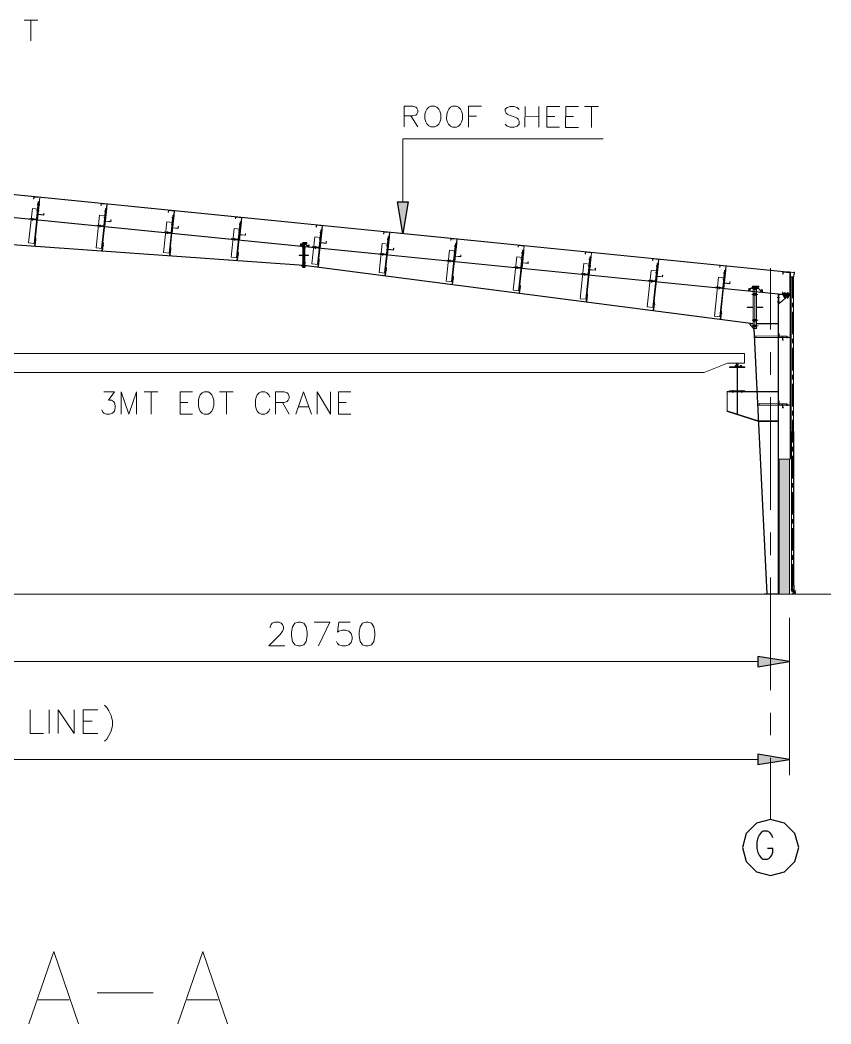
# Model space of a CAD drawing. Header units: millimetres. Extents: x 21 to 390, y 5 to 288.
# Drawn here: x 203.57 to 236.73, y 229.39 to 270.44 of the extents above; entities that cross this region are included whole.
import ezdxf

# ---------------------------------------------------------------- set-up
doc = ezdxf.new("R2010")
doc.units = ezdxf.units.MM
doc.header["$MEASUREMENT"] = 0
doc.layers.get('0').update_dxf_attribs({"linetype": 'CONTINUOUS'})

msp = doc.modelspace()

# ---------------------------------------------------------------- hatches: boundary and pattern name
for color, points in [(3, [(219.44, 263.004), (219.225, 261.714), (219.01, 263.004)]), (1, [(234.594, 252.499), (235.052, 252.499), (235.052, 246.962), (234.594, 246.962)]), (3, [(233.744, 244.417), (233.744, 243.987), (235.035, 244.202)]), (3, [(233.744, 240.421), (233.744, 239.991), (235.035, 240.206)])]:
    msp.add_hatch(color=color).paths.add_polyline_path(points)

# ---------------------------------------------------------------- linework, layer by layer
at = {"color": 2, "linetype": 'Continuous', "lineweight": 15}
for p, q in [((203.728, 270.437), (204.296, 270.435)), ((204.012, 270.436), (204.01, 269.584)), ((224.217, 266.055), (224.22, 266.907)), ((224.787, 266.905), (224.785, 266.053)), ((226.653, 266.9), (227.22, 266.898)), ((226.936, 266.899), (226.934, 266.047)), ((219.555, 266.515), (219.838, 266.068)), ((221.907, 266.508), (222.231, 266.507)), ((224.218, 266.501), (224.786, 266.5)), ((225.11, 266.499), (225.435, 266.498)), ((225.881, 266.496), (226.205, 266.495)), ((225.109, 266.053), (225.636, 266.051)), ((225.88, 266.05), (226.407, 266.049)), ((208.646, 255.238), (209.199, 255.238)), ((208.923, 255.238), (208.923, 254.316)), ((211.727, 255.238), (212.28, 255.238)), ((212.004, 255.238), (212.004, 254.316)), ((210.108, 254.799), (210.424, 254.799)), ((214.295, 254.799), (214.571, 254.316)), ((214.966, 254.624), (215.361, 254.624)), ((216.585, 254.799), (216.901, 254.799)), ((210.108, 254.316), (210.621, 254.316)), ((216.585, 254.316), (217.099, 254.316))]:
    msp.add_line(p, q, dxfattribs=at)
at = {"color": 3, "linetype": 'Continuous', "lineweight": 5}
for p, q in [((219.225, 263.004), (219.225, 265.575)), ((219.225, 265.575), (227.421, 265.575)), ((215.024, 261.193), (215.025, 261.221)), ((215.135, 261.182), (215.024, 261.193)), ((215.025, 261.221), (215.122, 261.307)), ((215.122, 261.307), (215.137, 261.307)), ((215.137, 261.307), (215.135, 261.182)), ((215.212, 261.307), (215.211, 261.175)), ((215.211, 261.175), (215.321, 261.164)), ((215.227, 261.307), (215.212, 261.307)), ((215.322, 261.191), (215.227, 261.307)), ((215.321, 261.164), (215.322, 261.191)), ((233.366, 259.385), (233.532, 259.534)), ((233.532, 259.534), (233.557, 259.534)), ((233.557, 259.534), (233.557, 259.34)), ((233.712, 259.534), (233.687, 259.534)), ((233.687, 259.534), (233.687, 259.327)), ((233.877, 259.334), (233.712, 259.534)), ((233.366, 259.359), (233.366, 259.385)), ((233.557, 259.34), (233.366, 259.359)), ((233.687, 259.327), (233.877, 259.308)), ((233.877, 259.308), (233.877, 259.334)), ((234.536, 259.088), (234.628, 259.088)), ((234.569, 259.077), (234.59, 259.098)), ((234.59, 259.077), (234.599, 259.098)), ((234.536, 258.911), (234.628, 258.911)), ((234.569, 258.9), (234.59, 258.922)), ((234.59, 258.9), (234.599, 258.922)), ((234.575, 258.03), (233.686, 258.03)), ((234.575, 258.016), (233.686, 258.016)), ((232.795, 256.26), (232.795, 256.255)), ((232.795, 256.255), (233.009, 256.255)), ((232.802, 256.268), (232.862, 256.275)), ((232.862, 256.368), (232.862, 256.389)), ((232.862, 256.275), (232.89, 256.313)), ((232.867, 256.324), (232.89, 256.36)), ((232.883, 256.41), (232.921, 256.41)), ((232.89, 256.313), (232.89, 256.324)), ((232.914, 256.324), (232.937, 256.36)), ((232.914, 256.313), (232.914, 256.324)), ((232.914, 256.275), (232.942, 256.313)), ((232.942, 256.389), (232.942, 256.368)), ((232.942, 256.268), (233.002, 256.275)), ((233.009, 256.255), (233.009, 256.26)), ((235.035, 245.989), (235.035, 243.557)), ((235.035, 245.989), (235.035, 239.561)), ((198.078, 244.202), (233.744, 244.202)), ((233.744, 240.206), (159.831, 240.206))]:
    msp.add_line(p, q, dxfattribs=at)
at = {"color": 5, "linetype": 'Continuous', "lineweight": 5}
for p, q in [((235.069, 260.13), (196.788, 263.958)), ((235.084, 260.113), (196.788, 263.943)), ((235.069, 252.486), (235.069, 260.13)), ((235.084, 252.486), (235.084, 260.113))]:
    msp.add_line(p, q, dxfattribs=at)
at = {"color": 6, "linetype": 'Continuous', "lineweight": 5}
for p, q in [((234.575, 259.238), (196.788, 263.017)), ((215.173, 260.42), (197.241, 261.674)), ((233.557, 258.028), (215.173, 260.42)), ((215.174, 260.463), (215.174, 260.463)), ((234.574, 246.975), (234.575, 259.238)), ((233.621, 258.081), (233.622, 258.081))]:
    msp.add_line(p, q, dxfattribs=at)
at = {"color": 7, "linetype": 'Continuous', "lineweight": 5}
for p, q in [((234.59, 259.222), (196.788, 263.002)), ((215.173, 260.406), (197.241, 261.659)), ((204.156, 261.428), (204.231, 261.42)), ((206.915, 261.23), (206.99, 261.222)), ((209.674, 261.035), (209.749, 261.028)), ((212.434, 260.848), (212.509, 260.841)), ((215.137, 260.47), (215.137, 260.47)), ((233.557, 258.016), (215.173, 260.406)), ((215.744, 260.574), (215.82, 260.567)), ((218.488, 260.221), (218.563, 260.213)), ((221.23, 259.862), (221.306, 259.854)), ((235.213, 260.107), (235.213, 260.113)), ((235.213, 260.106), (235.219, 260.107)), ((235.214, 260.125), (235.219, 260.126)), ((235.214, 260.119), (235.214, 260.125)), ((235.214, 260.119), (235.235, 260.119)), ((235.216, 260.126), (235.232, 260.126)), ((235.216, 260.106), (235.232, 260.106)), ((235.219, 260.125), (235.229, 260.126)), ((235.219, 260.107), (235.219, 260.125)), ((235.219, 260.106), (235.229, 260.107)), ((235.219, 260.104), (235.225, 260.106)), ((235.219, 260.105), (235.22, 260.106)), ((235.219, 260.102), (235.228, 260.106)), ((235.219, 260.106), (235.22, 260.106)), ((235.219, 260.104), (235.22, 260.105)), ((235.219, 260.1), (235.228, 260.104)), ((235.219, 260.103), (235.22, 260.104)), ((235.219, 260.102), (235.22, 260.103)), ((235.219, 260.101), (235.22, 260.102)), ((235.219, 260.098), (235.228, 260.102)), ((235.219, 260.1), (235.22, 260.101)), ((235.219, 260.099), (235.22, 260.1)), ((235.219, 260.096), (235.228, 260.1)), ((235.219, 260.098), (235.22, 260.099)), ((235.219, 260.098), (235.22, 260.098)), ((235.219, 260.096), (235.22, 260.098)), ((235.219, 260.094), (235.228, 260.098)), ((235.219, 260.096), (235.22, 260.096)), ((235.219, 260.094), (235.22, 260.096)), ((235.22, 260.103), (235.228, 260.106)), ((235.22, 260.105), (235.223, 260.106)), ((235.22, 260.101), (235.229, 260.105)), ((235.22, 260.099), (235.229, 260.103)), ((235.22, 260.098), (235.229, 260.101)), ((235.22, 260.096), (235.229, 260.099)), ((235.221, 260.094), (235.229, 260.097)), ((235.223, 260.094), (235.228, 260.096)), ((235.226, 260.094), (235.229, 260.096)), ((235.228, 260.105), (235.229, 260.106)), ((235.228, 260.106), (235.229, 260.106)), ((235.228, 260.104), (235.229, 260.105)), ((235.228, 260.103), (235.229, 260.104)), ((235.228, 260.102), (235.229, 260.103)), ((235.228, 260.101), (235.229, 260.102)), ((235.228, 260.1), (235.229, 260.101)), ((235.228, 260.099), (235.229, 260.1)), ((235.228, 260.098), (235.229, 260.099)), ((235.228, 260.097), (235.229, 260.098)), ((235.228, 260.096), (235.229, 260.097)), ((235.228, 260.096), (235.229, 260.096)), ((235.228, 260.094), (235.229, 260.096)), ((235.229, 260.125), (235.235, 260.126)), ((235.229, 260.107), (235.229, 260.125)), ((235.229, 260.106), (235.235, 260.107)), ((235.235, 260.119), (235.235, 260.125)), ((235.235, 260.107), (235.235, 260.113)), ((223.972, 259.493), (224.047, 259.485)), ((226.716, 259.149), (226.792, 259.141)), ((234.59, 246.975), (234.59, 259.222)), ((234.599, 259.186), (234.625, 259.213)), ((229.462, 258.815), (229.537, 258.808)), ((232.202, 258.435), (232.277, 258.427)), ((233.557, 258.094), (233.557, 258.094)), ((233.67, 257.463), (233.67, 257.445)), ((232.492, 254.43), (232.492, 255.228)), ((232.721, 255.199), (232.721, 255.299)), ((233.083, 255.199), (233.082, 255.299)), ((233.801, 254.699), (233.801, 254.68)), ((153.362, 246.956), (236.731, 246.956)), ((234.634, 246.975), (234.015, 246.975)), ((234.015, 246.956), (234.015, 246.975)), ((234.18, 246.956), (234.196, 246.975)), ((234.188, 246.941), (234.188, 246.986)), ((234.332, 246.956), (234.348, 246.975)), ((234.34, 246.941), (234.34, 246.986)), ((234.634, 246.956), (234.634, 246.975))]:
    msp.add_line(p, q, dxfattribs=at)
at = {"color": 40, "linetype": 'Continuous', "lineweight": 25}
for p, q in [((204.267, 262.911), (204.369, 262.901)), ((204.09, 262.342), (204.08, 262.244)), ((204.242, 262.657), (204.343, 262.647)), ((206.993, 262.382), (207.094, 262.371)), ((207.019, 262.636), (207.12, 262.626)), ((209.77, 262.361), (209.871, 262.35)), ((206.841, 262.067), (206.831, 261.969)), ((209.744, 262.107), (209.845, 262.096)), ((212.521, 262.086), (212.622, 262.075)), ((209.592, 261.792), (209.582, 261.694)), ((212.343, 261.516), (212.333, 261.419)), ((212.495, 261.831), (212.596, 261.821)), ((215.8, 261.501), (215.901, 261.491)), ((215.826, 261.755), (215.927, 261.745)), ((215.648, 261.186), (215.638, 261.088)), ((218.551, 261.226), (218.652, 261.215)), ((218.577, 261.48), (218.678, 261.47)), ((221.328, 261.205), (221.429, 261.194)), ((218.399, 260.911), (218.389, 260.813)), ((221.302, 260.951), (221.403, 260.94)), ((224.053, 260.675), (224.154, 260.665)), ((224.079, 260.93), (224.18, 260.919)), ((221.15, 260.636), (221.14, 260.538)), ((223.901, 260.361), (223.891, 260.263)), ((226.804, 260.4), (226.905, 260.39)), ((226.83, 260.654), (226.931, 260.644)), ((229.581, 260.379), (229.682, 260.369)), ((226.652, 260.085), (226.642, 259.988)), ((229.555, 260.125), (229.657, 260.115)), ((232.332, 260.104), (232.433, 260.094)), ((229.403, 259.81), (229.393, 259.712)), ((232.154, 259.535), (232.144, 259.437)), ((232.306, 259.85), (232.408, 259.84)), ((234.905, 259.26), (234.896, 259.162)), ((234.559, 257.562), (234.616, 257.562)), ((234.733, 257.507), (234.733, 257.429)), ((234.927, 257.507), (234.927, 257.429)), ((234.559, 254.797), (234.616, 254.797)), ((234.733, 254.742), (234.733, 254.665)), ((234.927, 254.742), (234.927, 254.665))]:
    msp.add_line(p, q, dxfattribs=at)
at = {"color": 1, "linetype": 'Continuous', "lineweight": 5}
for p, q in [((204.311, 262.876), (204.342, 262.934)), ((204.056, 262.285), (204.115, 262.321)), ((204.285, 262.622), (204.316, 262.68)), ((207.036, 262.347), (207.067, 262.405)), ((207.062, 262.601), (207.093, 262.659)), ((209.813, 262.326), (209.844, 262.384)), ((206.808, 262.01), (206.866, 262.046)), ((209.787, 262.072), (209.818, 262.129)), ((212.564, 262.051), (212.595, 262.108)), ((209.559, 261.735), (209.617, 261.771)), ((212.31, 261.46), (212.368, 261.495)), ((212.538, 261.796), (212.569, 261.854)), ((215.843, 261.466), (215.874, 261.524)), ((215.869, 261.72), (215.9, 261.778)), ((218.62, 261.445), (218.651, 261.503)), ((204.178, 261.394), (204.209, 261.454)), ((204.178, 261.394), (204.209, 261.454)), ((206.937, 261.196), (206.968, 261.256)), ((206.937, 261.196), (206.968, 261.256)), ((215.615, 261.129), (215.673, 261.165)), ((218.594, 261.191), (218.625, 261.249)), ((221.371, 261.17), (221.402, 261.228)), ((209.696, 261.001), (209.727, 261.061)), ((209.696, 261.001), (209.727, 261.061)), ((212.456, 260.814), (212.487, 260.874)), ((212.456, 260.814), (212.487, 260.874)), ((218.366, 260.854), (218.424, 260.89)), ((221.346, 260.916), (221.377, 260.974)), ((224.097, 260.641), (224.128, 260.698)), ((224.122, 260.895), (224.153, 260.953)), ((226.873, 260.62), (226.904, 260.677)), ((215.766, 260.541), (215.798, 260.601)), ((215.766, 260.541), (215.798, 260.601)), ((221.117, 260.579), (221.175, 260.615)), ((223.868, 260.304), (223.926, 260.34)), ((226.848, 260.365), (226.879, 260.423)), ((229.625, 260.344), (229.656, 260.402)), ((218.51, 260.187), (218.541, 260.247)), ((218.51, 260.187), (218.541, 260.247)), ((221.252, 259.828), (221.284, 259.888)), ((221.252, 259.828), (221.284, 259.888)), ((226.619, 260.029), (226.677, 260.064)), ((229.599, 260.09), (229.63, 260.148)), ((232.35, 259.815), (232.381, 259.873)), ((232.376, 260.069), (232.407, 260.127)), ((235.109, 259.941), (235.114, 247.308)), ((235.202, 259.941), (235.208, 247.308)), ((223.994, 259.459), (224.025, 259.519)), ((223.994, 259.459), (224.025, 259.519)), ((229.37, 259.754), (229.428, 259.789)), ((232.121, 259.478), (232.18, 259.514)), ((226.738, 259.115), (226.77, 259.175)), ((226.738, 259.115), (226.77, 259.175)), ((234.872, 259.203), (234.931, 259.239)), ((229.483, 258.781), (229.515, 258.841)), ((229.483, 258.781), (229.515, 258.841)), ((232.224, 258.401), (232.255, 258.461)), ((232.224, 258.401), (232.255, 258.461)), ((233.663, 257.457), (233.678, 257.451)), ((233.663, 257.457), (233.678, 257.451)), ((234.59, 257.546), (234.602, 257.578)), ((234.712, 257.452), (234.754, 257.471)), ((234.906, 257.452), (234.948, 257.471)), ((233.793, 254.693), (233.808, 254.686)), ((233.793, 254.693), (233.808, 254.686)), ((234.59, 254.781), (234.602, 254.813)), ((234.712, 254.687), (234.754, 254.706)), ((234.906, 254.687), (234.948, 254.706))]:
    msp.add_line(p, q, dxfattribs=at)
at = {"color": 13, "linetype": 'Continuous', "lineweight": 5, "true_color": 0xdd6e6e}
for p, q in [((204.294, 262.711), (204.143, 261.302)), ((207.045, 262.436), (206.902, 261.104)), ((209.796, 262.161), (209.661, 260.909)), ((212.547, 261.885), (212.421, 260.722)), ((215.852, 261.555), (215.732, 260.449)), ((218.603, 261.28), (218.475, 260.095)), ((221.355, 261.005), (221.218, 259.736)), ((224.106, 260.729), (223.959, 259.367)), ((226.857, 260.454), (226.703, 259.023)), ((229.608, 260.179), (229.449, 258.689)), ((232.359, 259.904), (232.189, 258.309)), ((234.943, 257.459), (233.666, 257.463)), ((234.943, 254.694), (233.797, 254.699))]:
    msp.add_line(p, q, dxfattribs=at)
at = {"color": 8, "linetype": 'Continuous', "lineweight": 5}
for p, q in [((204.261, 262.136), (204.263, 262.156)), ((207.012, 261.861), (207.014, 261.881)), ((209.763, 261.586), (209.765, 261.606)), ((212.514, 261.311), (212.516, 261.331)), ((215.819, 260.98), (215.821, 261.001)), ((218.57, 260.705), (218.572, 260.725)), ((221.321, 260.43), (221.324, 260.45)), ((224.073, 260.155), (224.075, 260.175)), ((226.824, 259.88), (226.826, 259.9)), ((229.575, 259.605), (229.577, 259.625)), ((232.326, 259.33), (232.328, 259.35)), ((235.077, 259.055), (235.079, 259.075)), ((234.637, 257.453), (234.646, 257.453)), ((234.637, 254.689), (234.646, 254.689))]:
    msp.add_line(p, q, dxfattribs=at)
at = {"color": 4, "linetype": 'Continuous', "lineweight": 5}
for p, q in [((204.178, 261.394), (204.209, 261.454)), ((206.937, 261.196), (206.968, 261.256)), ((209.696, 261.001), (209.727, 261.061)), ((212.456, 260.814), (212.487, 260.874)), ((215.766, 260.541), (215.798, 260.601)), ((218.51, 260.187), (218.541, 260.247)), ((221.252, 259.828), (221.284, 259.888)), ((223.994, 259.459), (224.025, 259.519)), ((226.738, 259.115), (226.77, 259.175)), ((229.483, 258.781), (229.515, 258.841)), ((232.224, 258.401), (232.255, 258.461)), ((233.663, 257.457), (233.678, 257.451)), ((232.696, 255.27), (232.747, 255.228)), ((233.108, 255.228), (233.057, 255.27)), ((233.793, 254.693), (233.808, 254.686))]:
    msp.add_line(p, q, dxfattribs=at)
at = {"color": 1, "linetype": 'Continuous', "lineweight": 9}
for p, q in [((215.245, 261.261), (215.104, 261.261)), ((215.245, 261.126), (215.104, 261.126)), ((215.137, 261.241), (215.212, 261.28)), ((215.137, 261.106), (215.212, 261.145)), ((215.249, 260.51), (215.107, 260.51)), ((215.249, 260.374), (215.107, 260.374)), ((215.137, 260.49), (215.212, 260.529)), ((215.137, 260.355), (215.212, 260.394)), ((233.744, 259.454), (233.5, 259.454)), ((233.744, 259.221), (233.5, 259.221)), ((233.75, 258.161), (233.507, 258.161)), ((233.75, 257.929), (233.507, 257.929))]:
    msp.add_line(p, q, dxfattribs=at)
at = {"color": 2, "linetype": 'Continuous', "lineweight": 5}
for p, q in [((215.212, 260.314), (215.212, 261.321)), ((233.686, 257.826), (233.687, 259.557)), ((204.76, 241.266), (204.76, 242.233)), ((206.142, 241.773), (206.511, 241.773)), ((206.142, 241.266), (206.741, 241.266))]:
    msp.add_line(p, q, dxfattribs=at)
at = {"color": 8, "linetype": 'Continuous', "lineweight": 9}
for p, q in [((234.264, 257.777), (234.264, 260.295)), ((234.264, 255.933), (234.264, 256.855)), ((234.264, 250.404), (234.264, 255.012)), ((234.264, 248.56), (234.264, 249.482)), ((234.264, 243.031), (234.264, 247.639)), ((234.264, 241.188), (234.264, 242.109)), ((234.264, 237.747), (234.264, 240.266))]:
    msp.add_line(p, q, dxfattribs=at)
at = {"color": 2, "linetype": 'Continuous', "lineweight": 9}
for p, q in [((235.177, 260.117), (234.966, 260.162)), ((235.177, 260.116), (234.966, 260.161)), ((235.177, 260.117), (235.24, 260.117)), ((235.177, 260.116), (235.24, 260.116))]:
    msp.add_line(p, q, dxfattribs=at)
at = {"color": 142, "linetype": 'Continuous', "lineweight": 5, "true_color": 0x00a5dd}
for p, q in [((235.111, 259.941), (235.116, 247.308)), ((235.199, 259.941), (235.205, 247.308))]:
    msp.add_line(p, q, dxfattribs=at)
at = {"color": 254, "linetype": 'Continuous', "lineweight": 5, "true_color": 0xdcdcdc}
for p, q in [((235.156, 259.941), (235.156, 259.062)), ((235.156, 258.878), (235.156, 258.693)), ((235.156, 258.509), (235.157, 257.587)), ((235.157, 257.403), (235.157, 257.219)), ((235.157, 257.034), (235.157, 256.113)), ((235.157, 255.928), (235.157, 255.744)), ((235.157, 255.56), (235.158, 254.638)), ((235.158, 254.454), (235.158, 254.269)), ((235.158, 254.085), (235.158, 253.164)), ((235.159, 252.979), (235.159, 252.795)), ((235.159, 252.611), (235.159, 251.689)), ((235.159, 251.505), (235.159, 251.32)), ((235.159, 251.136), (235.16, 250.214)), ((235.16, 250.03), (235.16, 249.846)), ((235.16, 249.661), (235.16, 248.74)), ((235.16, 248.556), (235.16, 248.371)), ((235.161, 248.187), (235.161, 247.308))]:
    msp.add_line(p, q, dxfattribs=at)
at = {"color": 7, "linetype": 'Continuous', "lineweight": 9}
for p, q in [((235.213, 260.113), (235.235, 260.113)), ((235.219, 260.094), (235.228, 260.094)), ((235.219, 260.094), (235.219, 260.094)), ((233.595, 257.826), (234.119, 246.975))]:
    msp.add_line(p, q, dxfattribs=at)
at = {"color": 7, "linetype": 'Continuous', "lineweight": 25}
for p, q in [((234.788, 259.259), (234.817, 259.264)), ((234.788, 259.225), (234.788, 259.259)), ((234.788, 259.155), (234.788, 259.189)), ((234.788, 259.15), (234.817, 259.155)), ((234.803, 259.264), (234.89, 259.264)), ((234.803, 259.15), (234.89, 259.15)), ((234.817, 259.259), (234.875, 259.264)), ((234.817, 259.259), (234.817, 259.155)), ((234.817, 259.15), (234.875, 259.155)), ((234.817, 259.137), (234.853, 259.15)), ((234.817, 259.147), (234.817, 259.15)), ((234.817, 259.147), (234.825, 259.15)), ((234.817, 259.144), (234.822, 259.147)), ((234.817, 259.127), (234.87, 259.146)), ((234.817, 259.137), (234.822, 259.144)), ((234.817, 259.134), (234.822, 259.137)), ((234.817, 259.116), (234.87, 259.136)), ((234.817, 259.127), (234.822, 259.134)), ((234.817, 259.123), (234.822, 259.127)), ((234.817, 259.106), (234.87, 259.126)), ((234.817, 259.116), (234.822, 259.123)), ((234.817, 259.113), (234.822, 259.116)), ((234.817, 259.106), (234.822, 259.113)), ((234.817, 259.103), (234.822, 259.106)), ((234.822, 259.144), (234.839, 259.15)), ((234.822, 259.134), (234.867, 259.15)), ((234.822, 259.123), (234.875, 259.143)), ((234.822, 259.113), (234.875, 259.133)), ((234.822, 259.103), (234.875, 259.122)), ((234.822, 259.103), (234.87, 259.105)), ((234.822, 259.098), (234.846, 259.103)), ((234.838, 259.104), (234.87, 259.116)), ((234.846, 259.098), (234.87, 259.105)), ((234.854, 259.104), (234.875, 259.112)), ((234.87, 259.146), (234.873, 259.15)), ((234.87, 259.143), (234.875, 259.146)), ((234.87, 259.136), (234.875, 259.143)), ((234.87, 259.133), (234.875, 259.136)), ((234.87, 259.126), (234.875, 259.133)), ((234.87, 259.122), (234.875, 259.126)), ((234.87, 259.116), (234.875, 259.122)), ((234.87, 259.112), (234.875, 259.116)), ((234.87, 259.105), (234.875, 259.112)), ((234.875, 259.259), (234.904, 259.264)), ((234.875, 259.259), (234.875, 259.155)), ((234.875, 259.15), (234.904, 259.155)), ((234.904, 259.225), (234.904, 259.259)), ((234.904, 259.155), (234.904, 259.189)), ((234.914, 259.259), (234.943, 259.264)), ((234.914, 259.225), (234.914, 259.259)), ((234.914, 259.155), (234.914, 259.189)), ((234.914, 259.15), (234.943, 259.155)), ((234.929, 259.264), (235.016, 259.264)), ((234.929, 259.15), (235.016, 259.15)), ((234.943, 259.259), (235.001, 259.264)), ((234.943, 259.259), (234.943, 259.155)), ((234.943, 259.15), (235.001, 259.155)), ((234.943, 259.137), (234.979, 259.15)), ((234.943, 259.147), (234.943, 259.15)), ((234.943, 259.147), (234.951, 259.15)), ((234.943, 259.144), (234.948, 259.147)), ((234.943, 259.127), (234.996, 259.146)), ((234.943, 259.137), (234.948, 259.144)), ((234.943, 259.134), (234.948, 259.137)), ((234.943, 259.116), (234.996, 259.136)), ((234.943, 259.127), (234.948, 259.134)), ((234.943, 259.123), (234.948, 259.127)), ((234.943, 259.106), (234.996, 259.126)), ((234.943, 259.116), (234.948, 259.123)), ((234.943, 259.113), (234.948, 259.116)), ((234.943, 259.106), (234.948, 259.113)), ((234.943, 259.103), (234.948, 259.106)), ((234.948, 259.144), (234.965, 259.15)), ((234.948, 259.134), (234.993, 259.15)), ((234.948, 259.123), (235.001, 259.143)), ((234.948, 259.113), (235.001, 259.133)), ((234.948, 259.103), (235.001, 259.122)), ((234.948, 259.103), (234.996, 259.105)), ((234.948, 259.098), (234.972, 259.103)), ((234.964, 259.104), (234.996, 259.116)), ((234.972, 259.098), (234.996, 259.105)), ((234.98, 259.104), (235.001, 259.112)), ((234.996, 259.146), (234.999, 259.15)), ((234.996, 259.143), (235.001, 259.146)), ((234.996, 259.136), (235.001, 259.143)), ((234.996, 259.133), (235.001, 259.136)), ((234.996, 259.126), (235.001, 259.133)), ((234.996, 259.122), (235.001, 259.126)), ((234.996, 259.116), (235.001, 259.122)), ((234.996, 259.112), (235.001, 259.116)), ((234.996, 259.105), (235.001, 259.112)), ((235.001, 259.259), (235.03, 259.264)), ((235.001, 259.259), (235.001, 259.155)), ((235.001, 259.15), (235.03, 259.155)), ((235.03, 259.225), (235.03, 259.259)), ((235.03, 259.155), (235.03, 259.189))]:
    msp.add_line(p, q, dxfattribs=at)
at = {"color": 254, "linetype": 'Continuous', "lineweight": 9, "true_color": 0xdcdcdc}
for p, q in [((234.846, 259.053), (234.846, 259.304)), ((234.972, 259.053), (234.972, 259.304)), ((235.161, 247.308), (235.161, 247.279)), ((235.161, 247.27), (235.161, 247.261)), ((235.161, 247.252), (235.161, 247.206)), ((235.161, 247.196), (235.161, 247.187)), ((235.161, 247.178), (235.161, 247.15)), ((235.161, 247.075), (235.192, 247.15)), ((235.192, 247), (235.266, 247.075))]:
    msp.add_line(p, q, dxfattribs=at)
at = {"color": 6, "linetype": 'Continuous', "lineweight": 9}
msp.add_line((233.58, 257.826), (234.104, 246.975), dxfattribs=at)
at = {"color": 8, "linetype": 'Continuous', "lineweight": 5, "true_color": 0x767676}
msp.add_line((232.902, 256.255), (232.902, 254.333), dxfattribs=at)
at = {"color": 2, "linetype": 'Continuous', "lineweight": 25}
for p, q in [((235.114, 247.308), (235.114, 247.15)), ((235.208, 247.308), (235.114, 247.308)), ((235.208, 247.308), (235.208, 247.15)), ((235.208, 247.108), (235.225, 247.15)), ((235.159, 246.967), (235.233, 247.042)), ((235.225, 247.034), (235.3, 247.108)), ((235.233, 246.967), (235.3, 247.034))]:
    msp.add_line(p, q, dxfattribs=at)
at = {"color": 3, "linetype": 'Continuous', "lineweight": 9}
for p, q in [((235.208, 247.15), (235.114, 247.15)), ((235.159, 247.042), (235.225, 247.108))]:
    msp.add_line(p, q, dxfattribs=at)
at = {"color": 1, "linetype": 'Continuous', "lineweight": 15}
for p, q in [((204.311, 230.373), (205.58, 230.373)), ((206.722, 230.655), (209.006, 230.655)), ((210.401, 230.373), (211.67, 230.373))]:
    msp.add_line(p, q, dxfattribs=at)
at = {"color": 2, "linetype": 'Continuous', "lineweight": 15}
for points in [[(219.27, 266.07), (219.272, 266.921), (219.637, 266.92), (219.759, 266.879), (219.799, 266.839), (219.84, 266.757), (219.839, 266.676), (219.799, 266.595), (219.758, 266.555), (219.636, 266.515), (219.271, 266.516)], [(221.906, 266.062), (221.908, 266.914), (222.435, 266.912)], [(223.976, 266.786), (223.895, 266.867), (223.773, 266.908), (223.611, 266.909), (223.489, 266.868), (223.408, 266.787), (223.408, 266.706), (223.448, 266.625), (223.489, 266.584), (223.57, 266.544), (223.813, 266.462), (223.894, 266.421), (223.934, 266.38), (223.974, 266.299), (223.974, 266.178), (223.893, 266.097), (223.771, 266.056), (223.609, 266.057), (223.487, 266.098), (223.406, 266.179)], [(225.109, 266.053), (225.112, 266.904), (225.639, 266.903)], [(225.88, 266.05), (225.882, 266.902), (226.409, 266.9)], [(206.988, 255.238), (207.422, 255.238), (207.185, 254.887), (207.304, 254.887), (207.383, 254.843), (207.422, 254.799), (207.462, 254.667), (207.462, 254.58), (207.422, 254.448), (207.343, 254.36), (207.225, 254.316), (207.106, 254.316), (206.988, 254.36), (206.948, 254.404), (206.909, 254.492)], [(207.699, 254.316), (207.699, 255.238), (208.015, 254.316), (208.331, 255.238), (208.331, 254.316)], [(210.108, 254.316), (210.108, 255.238), (210.621, 255.238)], [(213.781, 255.019), (213.742, 255.106), (213.663, 255.194), (213.584, 255.238), (213.426, 255.238), (213.347, 255.194), (213.268, 255.106), (213.228, 255.019), (213.189, 254.887), (213.189, 254.667), (213.228, 254.536), (213.268, 254.448), (213.347, 254.36), (213.426, 254.316), (213.584, 254.316), (213.663, 254.36), (213.742, 254.448), (213.781, 254.536)], [(214.018, 254.316), (214.018, 255.238), (214.374, 255.238), (214.492, 255.194), (214.532, 255.15), (214.571, 255.062), (214.571, 254.975), (214.532, 254.887), (214.492, 254.843), (214.374, 254.799), (214.018, 254.799)], [(214.848, 254.316), (215.164, 255.238), (215.48, 254.316)], [(215.717, 254.316), (215.717, 255.238), (216.27, 254.316), (216.27, 255.238)], [(216.585, 254.316), (216.585, 255.238), (217.099, 255.238)]]:
    msp.add_lwpolyline(points, dxfattribs=at)
for points in [[(220.367, 266.918), (220.286, 266.878), (220.205, 266.797), (220.164, 266.716), (220.123, 266.594), (220.122, 266.392), (220.163, 266.27), (220.203, 266.189), (220.284, 266.107), (220.365, 266.067), (220.527, 266.066), (220.608, 266.106), (220.689, 266.187), (220.73, 266.268), (220.771, 266.39), (220.772, 266.592), (220.732, 266.714), (220.691, 266.795), (220.61, 266.877), (220.529, 266.918)], [(221.259, 266.915), (221.178, 266.875), (221.097, 266.794), (221.056, 266.713), (221.015, 266.592), (221.014, 266.389), (221.055, 266.267), (221.095, 266.186), (221.176, 266.105), (221.257, 266.064), (221.419, 266.063), (221.5, 266.104), (221.582, 266.185), (221.622, 266.266), (221.663, 266.387), (221.664, 266.59), (221.624, 266.712), (221.583, 266.793), (221.503, 266.874), (221.422, 266.915)], [(211.095, 255.238), (211.016, 255.194), (210.937, 255.106), (210.898, 255.019), (210.858, 254.887), (210.858, 254.667), (210.898, 254.536), (210.937, 254.448), (211.016, 254.36), (211.095, 254.316), (211.253, 254.316), (211.332, 254.36), (211.411, 254.448), (211.451, 254.536), (211.49, 254.667), (211.49, 254.887), (211.451, 255.019), (211.411, 255.106), (211.332, 255.194), (211.253, 255.238)]]:
    msp.add_lwpolyline(points, close=True, dxfattribs=at)
at = {"color": 20, "linetype": 'Continuous', "lineweight": 5}
for points in [[(204.129, 263.131), (204.136, 263.201), (204.369, 263.177), (204.299, 262.486), (204.532, 262.463), (204.534, 262.478), (204.54, 262.54), (204.532, 262.541), (204.525, 262.471), (204.308, 262.493), (204.378, 263.184), (204.129, 263.209), (204.121, 263.132)], [(206.88, 262.856), (206.887, 262.926), (207.12, 262.902), (207.05, 262.211), (207.283, 262.188), (207.285, 262.203), (207.291, 262.265), (207.283, 262.266), (207.276, 262.196), (207.059, 262.218), (207.129, 262.909), (206.88, 262.934), (206.873, 262.857)], [(209.631, 262.581), (209.638, 262.651), (209.871, 262.627), (209.801, 261.936), (210.034, 261.913), (210.036, 261.928), (210.042, 261.99), (210.034, 261.991), (210.027, 261.921), (209.81, 261.943), (209.88, 262.634), (209.631, 262.659), (209.624, 262.582)], [(212.382, 262.306), (212.39, 262.375), (212.622, 262.352), (212.552, 261.661), (212.785, 261.637), (212.787, 261.653), (212.793, 261.715), (212.785, 261.716), (212.778, 261.646), (212.561, 261.668), (212.631, 262.359), (212.383, 262.384), (212.375, 262.306)], [(215.687, 261.975), (215.694, 262.045), (215.927, 262.021), (215.857, 261.33), (216.09, 261.307), (216.092, 261.322), (216.098, 261.385), (216.09, 261.385), (216.083, 261.315), (215.866, 261.337), (215.936, 262.028), (215.687, 262.054), (215.68, 261.976)], [(218.438, 261.7), (218.445, 261.77), (218.678, 261.746), (218.608, 261.055), (218.841, 261.032), (218.843, 261.047), (218.849, 261.109), (218.841, 261.11), (218.834, 261.04), (218.617, 261.062), (218.687, 261.753), (218.439, 261.778), (218.431, 261.701)], [(221.19, 261.425), (221.197, 261.495), (221.429, 261.471), (221.359, 260.78), (221.592, 260.757), (221.594, 260.772), (221.6, 260.834), (221.592, 260.835), (221.585, 260.765), (221.368, 260.787), (221.438, 261.478), (221.19, 261.503), (221.182, 261.426)], [(223.941, 261.15), (223.948, 261.22), (224.181, 261.196), (224.111, 260.505), (224.343, 260.481), (224.345, 260.497), (224.351, 260.559), (224.344, 260.56), (224.336, 260.49), (224.119, 260.512), (224.189, 261.203), (223.941, 261.228), (223.933, 261.151)], [(226.692, 260.875), (226.699, 260.944), (226.932, 260.921), (226.862, 260.23), (227.095, 260.206), (227.096, 260.222), (227.102, 260.284), (227.095, 260.285), (227.088, 260.215), (226.87, 260.237), (226.94, 260.928), (226.692, 260.953), (226.684, 260.875)], [(229.443, 260.599), (229.45, 260.669), (229.683, 260.646), (229.613, 259.955), (229.846, 259.931), (229.847, 259.947), (229.853, 260.009), (229.846, 260.01), (229.839, 259.94), (229.621, 259.962), (229.691, 260.653), (229.443, 260.678), (229.435, 260.6)], [(232.194, 260.324), (232.201, 260.394), (232.434, 260.371), (232.364, 259.68), (232.597, 259.656), (232.598, 259.672), (232.605, 259.734), (232.597, 259.734), (232.59, 259.665), (232.372, 259.687), (232.442, 260.378), (232.194, 260.403), (232.186, 260.325)], [(235.034, 257.559), (235.065, 257.559), (235.065, 257.454), (234.755, 257.454), (234.755, 257.349), (234.762, 257.349), (234.79, 257.349), (234.79, 257.353), (234.758, 257.353), (234.758, 257.451), (235.069, 257.451), (235.069, 257.562), (235.034, 257.562)], [(235.034, 254.794), (235.065, 254.794), (235.065, 254.689), (234.755, 254.689), (234.755, 254.585), (234.762, 254.585), (234.79, 254.585), (234.79, 254.588), (234.758, 254.588), (234.758, 254.686), (235.069, 254.686), (235.069, 254.797), (235.034, 254.797)]]:
    msp.add_lwpolyline(points, close=True, dxfattribs=at)
at = {"color": 13, "linetype": 'Continuous', "lineweight": 5, "true_color": 0xdd6e6e}
for points in [[(203.917, 261.322), (204.168, 261.3), (204.319, 262.708), (204.068, 262.734)], [(206.676, 261.123), (206.927, 261.102), (207.07, 262.433), (206.819, 262.459)], [(209.435, 260.929), (209.686, 260.907), (209.821, 262.158), (209.57, 262.183)], [(212.195, 260.742), (212.446, 260.72), (212.573, 261.883), (212.322, 261.908)], [(215.505, 260.468), (215.757, 260.446), (215.877, 261.552), (215.626, 261.578)], [(218.249, 260.115), (218.5, 260.093), (218.629, 261.277), (218.377, 261.303)], [(220.991, 259.756), (221.243, 259.734), (221.38, 261.002), (221.129, 261.027)], [(223.733, 259.386), (223.984, 259.364), (224.131, 260.727), (223.88, 260.752)], [(226.477, 259.042), (226.729, 259.021), (226.882, 260.452), (226.631, 260.477)], [(229.222, 258.709), (229.474, 258.687), (229.633, 260.177), (229.382, 260.202)], [(231.963, 258.329), (232.214, 258.307), (232.384, 259.902), (232.133, 259.927)], [(233.665, 257.518), (233.666, 257.457), (234.943, 257.453), (234.943, 257.514)], [(233.796, 254.753), (233.797, 254.693), (234.943, 254.688), (234.943, 254.749)]]:
    msp.add_lwpolyline(points, close=True, dxfattribs=at)
at = {"color": 3, "linetype": 'Continuous', "lineweight": 25}
for points in [[(204.254, 262.301), (204.324, 263.012), (204.35, 263.01), (204.272, 262.269), (203.978, 262.299), (203.98, 262.329)], [(207.005, 262.026), (207.076, 262.737), (207.101, 262.734), (207.023, 261.994), (206.729, 262.024), (206.731, 262.054)], [(209.756, 261.751), (209.827, 262.462), (209.852, 262.459), (209.774, 261.718), (209.48, 261.748), (209.482, 261.779)], [(212.507, 261.475), (212.578, 262.187), (212.603, 262.184), (212.525, 261.443), (212.232, 261.473), (212.233, 261.504)], [(215.812, 261.145), (215.883, 261.856), (215.908, 261.854), (215.83, 261.113), (215.536, 261.143), (215.538, 261.173)], [(218.563, 260.87), (218.634, 261.581), (218.659, 261.578), (218.581, 260.838), (218.287, 260.868), (218.289, 260.898)], [(221.314, 260.595), (221.385, 261.306), (221.41, 261.303), (221.332, 260.562), (221.039, 260.592), (221.04, 260.623)], [(224.065, 260.32), (224.136, 261.031), (224.161, 261.028), (224.083, 260.287), (223.79, 260.317), (223.791, 260.348)], [(226.816, 260.044), (226.887, 260.756), (226.912, 260.753), (226.834, 260.012), (226.541, 260.042), (226.542, 260.073)], [(229.567, 259.769), (229.638, 260.481), (229.664, 260.478), (229.585, 259.737), (229.292, 259.767), (229.293, 259.797)], [(232.319, 259.494), (232.389, 260.205), (232.415, 260.203), (232.337, 259.462), (232.043, 259.492), (232.044, 259.522)], [(234.602, 257.466), (235.023, 257.466), (235.023, 257.452), (234.589, 257.453), (234.59, 257.624), (234.602, 257.625)], [(234.602, 254.701), (235.023, 254.701), (235.023, 254.687), (234.589, 254.689), (234.59, 254.859), (234.602, 254.86)]]:
    msp.add_lwpolyline(points, close=True, dxfattribs=at)
at = {"color": 3, "linetype": 'Continuous', "lineweight": -2}
for points in [[(219.44, 263.004), (219.225, 261.714), (219.01, 263.004)], [(233.744, 244.417), (233.744, 243.987), (235.035, 244.202)], [(233.744, 240.421), (233.744, 239.991), (235.035, 240.206)]]:
    msp.add_lwpolyline(points, close=True, dxfattribs=at)
at = {"color": 30, "linetype": 'Continuous', "lineweight": 5}
for points in [[(204.191, 261.526), (204.158, 261.2), (204.183, 261.197), (204.216, 261.523)], [(206.95, 261.328), (206.917, 261.001), (206.942, 260.999), (206.975, 261.325)], [(209.709, 261.133), (209.676, 260.807), (209.701, 260.804), (209.734, 261.131)], [(212.469, 260.946), (212.436, 260.62), (212.461, 260.617), (212.494, 260.944)], [(215.78, 260.672), (215.747, 260.346), (215.772, 260.343), (215.805, 260.67)], [(218.523, 260.319), (218.49, 259.992), (218.515, 259.99), (218.548, 260.316)], [(221.266, 259.96), (221.233, 259.633), (221.258, 259.631), (221.291, 259.957)], [(224.007, 259.59), (223.974, 259.264), (223.999, 259.261), (224.032, 259.588)], [(226.752, 259.247), (226.718, 258.92), (226.744, 258.918), (226.777, 259.244)], [(229.497, 258.913), (229.464, 258.587), (229.489, 258.584), (229.522, 258.91)], [(232.237, 258.533), (232.204, 258.206), (232.229, 258.204), (232.262, 258.53)], [(233.694, 257.457), (233.615, 257.457), (233.615, 257.451), (233.694, 257.451)], [(233.825, 254.693), (233.746, 254.693), (233.746, 254.686), (233.825, 254.686)]]:
    msp.add_lwpolyline(points, close=True, dxfattribs=at)
at = {"color": 3, "linetype": 'Continuous', "lineweight": 5}
for points in [[(215.036, 261.237), (215.087, 261.237), (215.087, 261.288), (215.036, 261.288)], [(215.036, 261.186), (215.087, 261.186), (215.087, 261.237), (215.036, 261.237)], [(215.138, 261.288), (215.189, 261.288), (215.189, 261.338), (215.138, 261.338)], [(215.138, 261.288), (215.189, 261.288), (215.189, 261.338), (215.138, 261.338)], [(215.189, 261.288), (215.24, 261.288), (215.24, 261.338), (215.189, 261.338)], [(215.24, 261.288), (215.29, 261.288), (215.29, 261.338), (215.24, 261.338)], [(215.341, 261.186), (215.392, 261.186), (215.392, 261.237), (215.341, 261.237)], [(215.341, 261.186), (215.392, 261.186), (215.392, 261.237), (215.341, 261.237)], [(214.987, 260.822), (214.987, 260.813), (215.137, 260.813), (215.137, 260.822)], [(215.362, 260.822), (215.362, 260.813), (215.212, 260.813), (215.212, 260.822)], [(215.126, 260.328), (215.137, 260.328), (215.135, 260.409), (215.062, 260.409), (215.062, 260.408)], [(233.375, 259.408), (233.426, 259.408), (233.426, 259.459), (233.375, 259.459)], [(233.528, 259.51), (233.578, 259.51), (233.578, 259.56), (233.528, 259.56)], [(233.578, 259.51), (233.629, 259.51), (233.629, 259.56), (233.578, 259.56)], [(233.68, 259.51), (233.731, 259.51), (233.731, 259.56), (233.68, 259.56)], [(233.731, 259.51), (233.782, 259.51), (233.782, 259.56), (233.731, 259.56)], [(233.375, 259.357), (233.426, 259.357), (233.426, 259.408), (233.375, 259.408)], [(233.883, 259.357), (233.934, 259.357), (233.934, 259.408), (233.883, 259.408)], [(233.883, 259.306), (233.934, 259.306), (233.934, 259.357), (233.883, 259.357)], [(233.299, 258.699), (233.299, 258.683), (233.557, 258.683), (233.557, 258.699)], [(233.945, 258.699), (233.945, 258.683), (233.687, 258.683), (233.687, 258.699)], [(233.538, 257.848), (233.557, 257.848), (233.557, 258.016), (233.415, 258.016), (233.407, 258.016)], [(232.816, 256.258), (232.867, 256.258), (232.867, 256.309), (232.816, 256.309)], [(233.02, 256.258), (233.07, 256.258), (233.07, 256.309), (233.02, 256.309)]]:
    msp.add_lwpolyline(points, close=True, dxfattribs=at)
at = {"color": 2, "linetype": 'Continuous', "lineweight": 5}
for points in [[(215.174, 260.355), (215.174, 261.321), (215.137, 261.321), (215.137, 260.314), (215.174, 260.314), (215.174, 260.317)], [(233.622, 257.895), (233.622, 259.557), (233.557, 259.557), (233.557, 257.826), (233.622, 257.826), (233.622, 257.831)], [(213.792, 245.584), (213.792, 245.63), (213.838, 245.722), (213.884, 245.769), (213.976, 245.815), (214.16, 245.815), (214.252, 245.769), (214.299, 245.722), (214.345, 245.63), (214.345, 245.538), (214.299, 245.446), (214.206, 245.308), (213.746, 244.847), (214.391, 244.847)], [(215.589, 245.815), (216.234, 245.815), (215.773, 244.847)], [(217.063, 245.815), (216.602, 245.815), (216.556, 245.4), (216.602, 245.446), (216.741, 245.492), (216.879, 245.492), (217.017, 245.446), (217.109, 245.354), (217.155, 245.216), (217.155, 245.123), (217.109, 244.985), (217.017, 244.893), (216.879, 244.847), (216.741, 244.847), (216.602, 244.893), (216.556, 244.939), (216.51, 245.031)], [(203.976, 242.233), (203.976, 241.266), (204.529, 241.266)], [(205.128, 241.266), (205.128, 242.233), (205.774, 241.266), (205.774, 242.233)], [(206.142, 241.266), (206.142, 242.233), (206.741, 242.233)], [(207.018, 242.418), (207.11, 242.326), (207.202, 242.187), (207.294, 242.003), (207.34, 241.773), (207.34, 241.588), (207.294, 241.358), (207.202, 241.174), (207.11, 241.035), (207.018, 240.943)]]:
    msp.add_lwpolyline(points, dxfattribs=at)
for points in [[(215.212, 261.321), (215.212, 260.314), (215.174, 260.314), (215.174, 261.321)], [(233.687, 259.557), (233.687, 257.826), (233.622, 257.826), (233.622, 259.557)], [(199.682, 256.028), (231.544, 256.024), (232.502, 256.41), (233.193, 256.41), (233.193, 256.799), (197.739, 256.803), (197.739, 256.409), (198.113, 256.41)], [(214.944, 245.815), (214.805, 245.769), (214.713, 245.63), (214.667, 245.4), (214.667, 245.262), (214.713, 245.031), (214.805, 244.893), (214.944, 244.847), (215.036, 244.847), (215.174, 244.893), (215.266, 245.031), (215.312, 245.262), (215.312, 245.4), (215.266, 245.63), (215.174, 245.769), (215.036, 245.815)], [(217.708, 245.815), (217.57, 245.769), (217.478, 245.63), (217.432, 245.4), (217.432, 245.262), (217.478, 245.031), (217.57, 244.893), (217.708, 244.847), (217.801, 244.847), (217.939, 244.893), (218.031, 245.031), (218.077, 245.262), (218.077, 245.4), (218.031, 245.63), (217.939, 245.769), (217.801, 245.815)]]:
    msp.add_lwpolyline(points, close=True, dxfattribs=at)
at = {"color": 1, "linetype": 'Continuous', "lineweight": 5}
for points in [[(234.749, 259.31), (234.762, 259.31), (234.762, 259.225), (235.057, 259.225), (235.054, 260.104), (234.775, 260.132), (234.775, 260.048), (234.763, 260.048), (234.763, 260.145), (235.066, 260.115), (235.069, 259.213), (234.749, 259.213)], [(232.588, 256.255), (233.216, 256.255), (233.216, 256.236), (232.588, 256.236)], [(232.896, 255.27), (232.908, 255.27), (232.908, 256.236), (232.896, 256.236)], [(232.588, 255.251), (233.216, 255.251), (233.216, 255.27), (232.588, 255.27)], [(234.611, 252.486), (234.611, 246.956), (235.035, 246.956), (235.035, 252.486)]]:
    msp.add_lwpolyline(points, close=True, dxfattribs=at)
for points in [[(235.209, 260.116), (235.24, 260.116), (235.24, 260.057), (235.211, 260.028), (235.211, 259.941), (235.069, 259.941), (235.069, 260.115), (235.089, 260.113)], [(235.209, 260.114), (235.238, 260.114), (235.238, 260.058), (235.209, 260.029), (235.209, 259.943), (235.071, 259.943), (235.071, 260.113), (235.089, 260.111)]]:
    msp.add_lwpolyline(points, dxfattribs=at)
at = {"color": 1, "linetype": 'Continuous', "lineweight": 9}
for points in [[(233.557, 259.487), (233.557, 259.42), (233.687, 259.42), (233.687, 259.487)], [(233.557, 259.255), (233.557, 259.187), (233.687, 259.187), (233.687, 259.255)], [(233.557, 258.128), (233.557, 258.195), (233.687, 258.195), (233.687, 258.128)], [(233.557, 257.895), (233.557, 257.962), (233.687, 257.962), (233.687, 257.895)]]:
    msp.add_lwpolyline(points, close=True, dxfattribs=at)
at = {"color": 7, "linetype": 'Continuous', "lineweight": 5}
for points in [[(234.599, 259.213), (235.049, 259.213), (235.049, 259.222), (234.59, 259.222), (234.59, 258.822), (234.599, 258.822)], [(232.912, 255.228), (232.892, 255.228), (232.892, 254.336), (232.912, 254.336)]]:
    msp.add_lwpolyline(points, close=True, dxfattribs=at)
for points in [[(235.031, 259.213), (235.031, 259.195), (234.616, 258.84), (234.599, 258.84)], [(232.492, 254.455), (233.77, 254.048), (233.77, 254.023), (232.492, 254.43)]]:
    msp.add_lwpolyline(points, dxfattribs=at)
at = {"color": 3, "linetype": 'Continuous', "lineweight": 5}
for points in [[(232.802, 256.268), (232.797, 256.265), (232.795, 256.26)], [(232.862, 256.389), (232.868, 256.404), (232.883, 256.41)], [(232.867, 256.36), (232.864, 256.363), (232.862, 256.368)], [(232.921, 256.41), (232.936, 256.404), (232.942, 256.389)], [(232.942, 256.368), (232.94, 256.363), (232.937, 256.36)], [(233.009, 256.26), (233.007, 256.265), (233.002, 256.268)]]:
    msp.add_lwpolyline(points, dxfattribs=at)
at = {"color": 6, "linetype": 'Continuous', "lineweight": 5}
msp.add_lwpolyline([(232.492, 255.228), (233.714, 255.228), (233.713, 255.251), (232.492, 255.251)], close=True, dxfattribs=at)
for points in [[(234.583, 255.251), (233.728, 255.252), (233.73, 255.229), (234.583, 255.228)], [(234.583, 254.048), (233.785, 254.047), (233.785, 254.024), (234.583, 254.024)]]:
    msp.add_lwpolyline(points, dxfattribs=at)
at = {"color": 2, "linetype": 'Continuous', "lineweight": 25}
msp.add_lwpolyline([(235.159, 247.042), (235.126, 247.091), (235.114, 247.15)], dxfattribs=at)
at = {"color": 1, "linetype": 'Continuous', "lineweight": 25}
msp.add_lwpolyline([(235.412, 236.6), (235.258, 237.174), (234.838, 237.594), (234.264, 237.747), (233.69, 237.594), (233.27, 237.174), (233.117, 236.6), (233.27, 236.026), (233.69, 235.606), (234.264, 235.453), (234.838, 235.606), (235.258, 236.026)], close=True, dxfattribs=at)
at = {"color": 3, "linetype": 'Continuous', "lineweight": 25}
msp.add_lwpolyline([(234.36, 236.991), (234.316, 237.101), (234.229, 237.21), (234.141, 237.264), (233.966, 237.264), (233.879, 237.21), (233.792, 237.101), (233.748, 236.991), (233.704, 236.827), (233.704, 236.554), (233.748, 236.39), (233.792, 236.281), (233.879, 236.172), (233.966, 236.117), (234.141, 236.117), (234.229, 236.172), (234.316, 236.281), (234.36, 236.39), (234.36, 236.554), (234.141, 236.554)], dxfattribs=at)
at = {"color": 1, "linetype": 'Continuous', "lineweight": 15}
for points in [[(203.93, 229.386), (204.945, 232.347), (205.96, 229.386)], [(210.021, 229.386), (211.036, 232.347), (212.051, 229.386)]]:
    msp.add_lwpolyline(points, dxfattribs=at)

doc.saveas('drawing.dxf')
